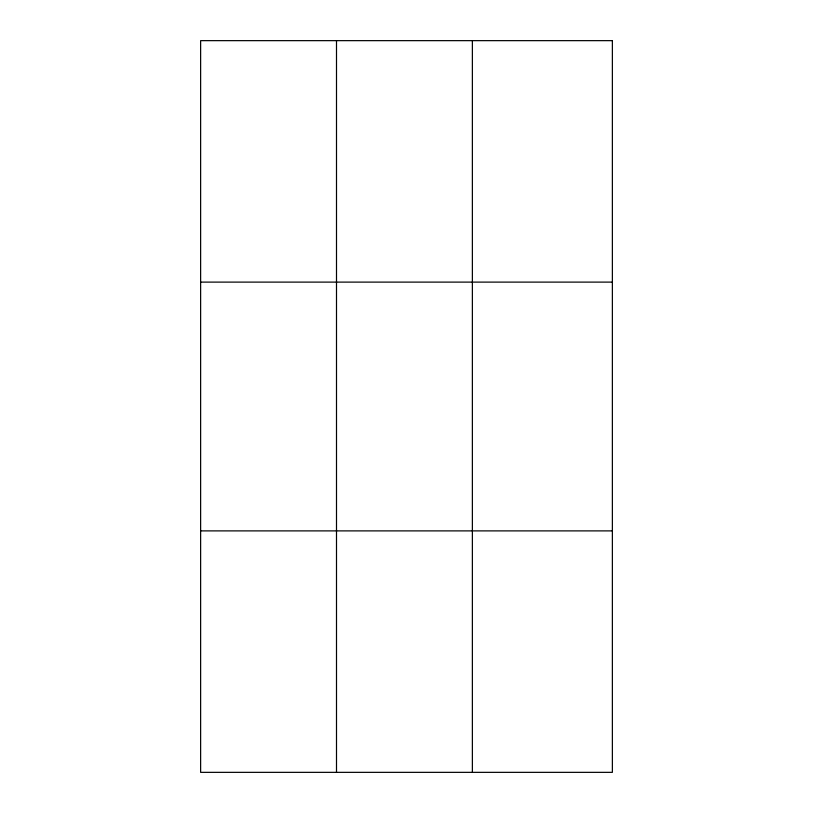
<?xml version="1.0" encoding="UTF-8"?>
<svg xmlns="http://www.w3.org/2000/svg" width="813" height="813" viewBox="0 0 813 813"><rect width="100%" height="100%" fill="white"/><g stroke="black" fill="none" stroke-linecap="round" stroke-linejoin="round"><path stroke-width="1.22" d="M336.501 772.35L336.501 40.65M472.373 772.35L472.373 40.65M200.628 282.111L612.372 282.111M200.628 530.889L612.372 530.889M612.372 40.65L200.628 40.65L200.628 772.35L612.372 772.35L612.372 40.65"/></g></svg>
